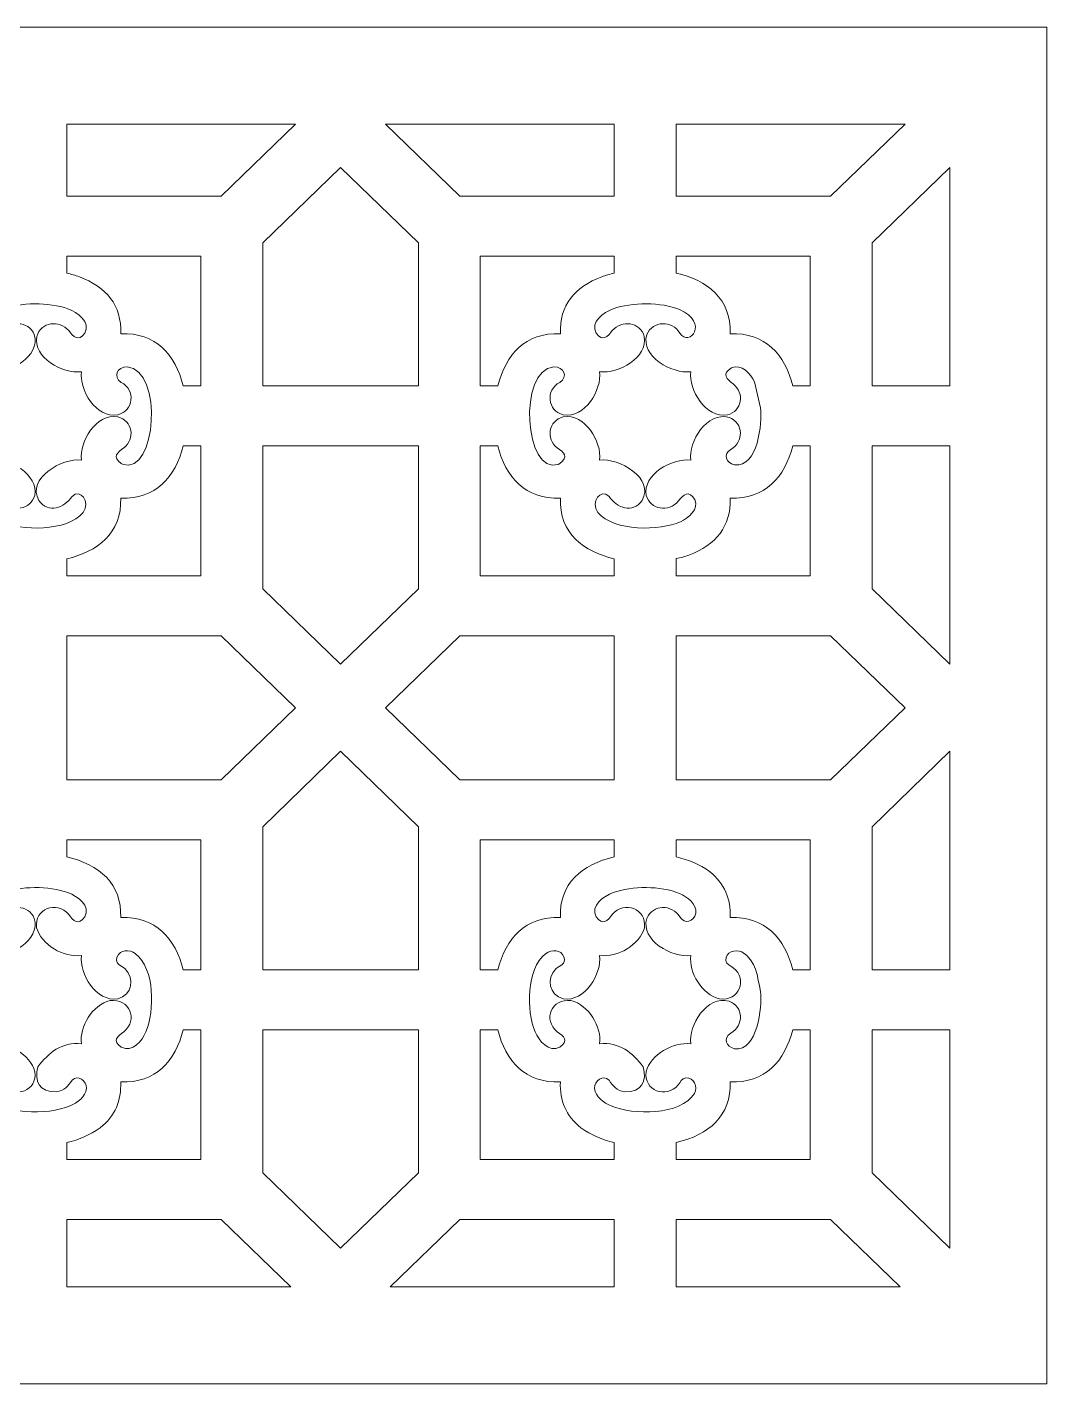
# Model space of a CAD drawing. Header units: centimetres. Extents: x -27.5 to -6.3, y -9.5 to -3.1.
# Drawn here: x -11.17 to -6.33, y -9.5 to -3.06 of the extents above; entities that cross this region are included whole.
import ezdxf

# ---------------------------------------------------------------- set-up
doc = ezdxf.new("R2010")
doc.units = ezdxf.units.CM
doc.header["$MEASUREMENT"] = 0
doc.layers.add('layer 1', color=7, linetype='Continuous')

msp = doc.modelspace()

# ---------------------------------------------------------------- linework, layer by layer
at = {"layer": 'layer 1', "color": 250, "lineweight": 9}
msp.add_open_spline([(-6.32898, -3.05666), (-6.32898, -3.05666), (-6.32898, -9.5), (-6.32898, -9.5), (-6.32898, -9.5), (-6.32898, -9.5), (-27.5, -9.5), (-27.5, -9.5), (-27.5, -9.5), (-27.5, -9.5), (-27.5, -3.05666), (-27.5, -3.05666), (-27.5, -3.05666), (-27.5, -3.05666), (-6.32898, -3.05666), (-6.32898, -3.05666)], degree=3, knots=[0, 0, 0, 0, 0.2, 0.2, 0.2, 0.2, 0.4, 0.4, 0.4, 0.4, 0.6, 0.6, 0.6, 0.6, 1, 1, 1, 1], dxfattribs=at)
at = {"layer": 'layer 1', "color": 7, "lineweight": 9}
for points, knots in [([(-10.98511, -3.85924), (-10.98511, -3.85924), (-10.98511, -3.51684), (-10.98511, -3.51684), (-10.98511, -3.51684), (-10.98511, -3.51684), (-9.89796, -3.51684), (-9.89796, -3.51684), (-9.89796, -3.51684), (-9.89796, -3.51684), (-10.25146, -3.85924), (-10.25146, -3.85924), (-10.25146, -3.85924), (-10.25146, -3.85924), (-10.98511, -3.85924), (-10.98511, -3.85924)], [0, 0, 0, 0, 0.2, 0.2, 0.2, 0.2, 0.4, 0.4, 0.4, 0.4, 0.6, 0.6, 0.6, 0.6, 1, 1, 1, 1]), ([(-8.38385, -3.85924), (-8.38385, -3.85924), (-8.38385, -3.51684), (-8.38385, -3.51684), (-8.38385, -3.51684), (-8.38385, -3.51684), (-9.47106, -3.51684), (-9.47106, -3.51684), (-9.47106, -3.51684), (-9.47106, -3.51684), (-9.11756, -3.85924), (-9.11756, -3.85924), (-9.11756, -3.85924), (-9.11756, -3.85924), (-8.38385, -3.85924), (-8.38385, -3.85924)], [0, 0, 0, 0, 0.2, 0.2, 0.2, 0.2, 0.4, 0.4, 0.4, 0.4, 0.6, 0.6, 0.6, 0.6, 1, 1, 1, 1]), ([(-8.08985, -3.51684), (-8.08985, -3.51684), (-8.08985, -3.85924), (-8.08985, -3.85924), (-8.08985, -3.85924), (-8.08985, -3.85924), (-7.3562, -3.85924), (-7.3562, -3.85924), (-7.3562, -3.85924), (-7.3562, -3.85924), (-7.00262, -3.51684), (-7.00262, -3.51684), (-7.00262, -3.51684), (-7.00262, -3.51684), (-8.08985, -3.51684), (-8.08985, -3.51684)], [0, 0, 0, 0, 0.2, 0.2, 0.2, 0.2, 0.4, 0.4, 0.4, 0.4, 0.6, 0.6, 0.6, 0.6, 1, 1, 1, 1]), ([(-9.31487, -4.76076), (-9.31487, -4.76076), (-9.31487, -4.08141), (-9.31487, -4.08141), (-9.31487, -4.08141), (-9.31487, -4.08141), (-9.68451, -3.72357), (-9.68451, -3.72357), (-9.68451, -3.72357), (-9.68451, -3.72357), (-10.05409, -4.08141), (-10.05409, -4.08141), (-10.05409, -4.08141), (-10.05409, -4.08141), (-10.05409, -4.76076), (-10.05409, -4.76076), (-10.05409, -4.76076), (-10.05409, -4.76076), (-9.31487, -4.76076), (-9.31487, -4.76076)], [0, 0, 0, 0, 0.1666667, 0.1666667, 0.1666667, 0.1666667, 0.3333333, 0.3333333, 0.3333333, 0.3333333, 0.5, 0.5, 0.5, 0.5, 0.6666667, 0.6666667, 0.6666667, 0.6666667, 1, 1, 1, 1]), ([(-6.7892, -4.76076), (-6.7892, -4.76076), (-7.15875, -4.76076), (-7.15875, -4.76076), (-7.15875, -4.76076), (-7.15875, -4.76076), (-7.15875, -4.08141), (-7.15875, -4.08141), (-7.15875, -4.08141), (-7.15875, -4.08141), (-6.7892, -3.72357), (-6.7892, -3.72357), (-6.7892, -3.72357), (-6.7892, -3.72357), (-6.7892, -4.76076), (-6.7892, -4.76076)], [0, 0, 0, 0, 0.2, 0.2, 0.2, 0.2, 0.4, 0.4, 0.4, 0.4, 0.6, 0.6, 0.6, 0.6, 1, 1, 1, 1]), ([(-10.98511, -4.22533), (-10.98511, -4.22533), (-10.98511, -4.14392), (-10.98511, -4.14392), (-10.98511, -4.14392), (-10.98511, -4.14392), (-10.34815, -4.14392), (-10.34815, -4.14392), (-10.34815, -4.14392), (-10.34815, -4.14392), (-10.34815, -4.76076), (-10.34815, -4.76076), (-10.34815, -4.76076), (-10.34815, -4.76076), (-10.43165, -4.76076), (-10.43165, -4.76076), (-10.43165, -4.76076), (-10.46923, -4.61137), (-10.56257, -4.50672), (-10.7288, -4.51245), (-10.7288, -4.51245), (-10.7237, -4.37692), (-10.7975, -4.29065), (-10.92527, -4.24197), (-10.92527, -4.24197), (-10.94414, -4.23552), (-10.96416, -4.22999), (-10.98511, -4.22533)], [0, 0, 0, 0, 0.125, 0.125, 0.125, 0.125, 0.25, 0.25, 0.25, 0.25, 0.375, 0.375, 0.375, 0.375, 0.5, 0.5, 0.5, 0.5, 0.625, 0.625, 0.625, 0.625, 0.75, 0.75, 0.75, 0.75, 1, 1, 1, 1]), ([(-8.38385, -4.22533), (-8.38385, -4.22533), (-8.38385, -4.14392), (-8.38385, -4.14392), (-8.38385, -4.14392), (-8.38385, -4.14392), (-9.02087, -4.14392), (-9.02087, -4.14392), (-9.02087, -4.14392), (-9.02087, -4.14392), (-9.02087, -4.76076), (-9.02087, -4.76076), (-9.02087, -4.76076), (-9.02087, -4.76076), (-8.93732, -4.76076), (-8.93732, -4.76076), (-8.93732, -4.76076), (-8.89969, -4.61137), (-8.80645, -4.50672), (-8.64022, -4.51245), (-8.64022, -4.51245), (-8.64526, -4.37692), (-8.57146, -4.29065), (-8.44374, -4.24197), (-8.44374, -4.24197), (-8.42488, -4.23552), (-8.40476, -4.22999), (-8.38385, -4.22533)], [0, 0, 0, 0, 0.125, 0.125, 0.125, 0.125, 0.25, 0.25, 0.25, 0.25, 0.375, 0.375, 0.375, 0.375, 0.5, 0.5, 0.5, 0.5, 0.625, 0.625, 0.625, 0.625, 0.75, 0.75, 0.75, 0.75, 1, 1, 1, 1]), ([(-8.08985, -4.14392), (-8.08985, -4.14392), (-8.08985, -4.22461), (-8.08985, -4.22461), (-8.08985, -4.22461), (-7.94512, -4.25767), (-7.82728, -4.34608), (-7.83339, -4.51245), (-7.83339, -4.51245), (-7.66756, -4.50672), (-7.5732, -4.61113), (-7.53649, -4.76076), (-7.53649, -4.76076), (-7.53649, -4.76076), (-7.45274, -4.76076), (-7.45274, -4.76076), (-7.45274, -4.76076), (-7.45274, -4.76076), (-7.45274, -4.14392), (-7.45274, -4.14392), (-7.45274, -4.14392), (-7.45274, -4.14392), (-8.08985, -4.14392), (-8.08985, -4.14392)], [0, 0, 0, 0, 0.1428571, 0.1428571, 0.1428571, 0.1428571, 0.2857143, 0.2857143, 0.2857143, 0.2857143, 0.4285714, 0.4285714, 0.4285714, 0.4285714, 0.5714286, 0.5714286, 0.5714286, 0.5714286, 0.7142857, 0.7142857, 0.7142857, 0.7142857, 1, 1, 1, 1]), ([(-10.97929, -4.39447), (-11.06784, -4.36306), (-11.20782, -4.36141), (-11.29472, -4.3984), (-11.29472, -4.3984), (-11.4384, -4.4595), (-11.34079, -4.58), (-11.2966, -4.50973), (-11.2966, -4.50973), (-11.25878, -4.4496), (-11.16801, -4.44903), (-11.13922, -4.51711), (-11.13922, -4.51711), (-11.10876, -4.62097), (-11.25904, -4.70412), (-11.34888, -4.69322), (-11.34888, -4.69322), (-11.33769, -4.77891), (-11.41861, -4.91565), (-11.52205, -4.89863), (-11.52205, -4.89863), (-11.59255, -4.87923), (-11.6053, -4.79588), (-11.55037, -4.75102), (-11.55037, -4.75102), (-11.51749, -4.72945), (-11.49416, -4.7022), (-11.54212, -4.67503), (-11.54212, -4.67503), (-11.59037, -4.65351), (-11.63294, -4.70519), (-11.65117, -4.74113), (-11.65117, -4.74113), (-11.65117, -4.74113), (-11.68026, -4.86405), (-11.68026, -4.86405), (-11.68026, -4.86405), (-11.68802, -4.93625), (-11.66785, -5.14898), (-11.55622, -5.13574), (-11.55622, -5.13574), (-11.51447, -5.12638), (-11.50061, -5.08449), (-11.53833, -5.06232), (-11.53833, -5.06232), (-11.60074, -5.02561), (-11.60054, -4.93756), (-11.53073, -4.90993), (-11.53073, -4.90993), (-11.4237, -4.88044), (-11.33725, -5.02605), (-11.34888, -5.11295), (-11.34888, -5.11295), (-11.2584, -5.10204), (-11.11913, -5.1805), (-11.13674, -5.28059), (-11.13674, -5.28059), (-11.15677, -5.34885), (-11.24288, -5.36126), (-11.28914, -5.30798), (-11.28914, -5.30798), (-11.3115, -5.27617), (-11.33958, -5.25362), (-11.36766, -5.30002), (-11.36766, -5.30002), (-11.38961, -5.34629), (-11.33599, -5.38915), (-11.29942, -5.40568), (-11.29942, -5.40568), (-11.20137, -5.44987), (-10.98356, -5.45286), (-10.90689, -5.36204), (-10.90689, -5.36204), (-10.87087, -5.31079), (-10.91984, -5.24562), (-10.95994, -5.28533), (-10.95994, -5.28533), (-10.99893, -5.34081), (-11.06997, -5.36955), (-11.11744, -5.30454), (-11.11744, -5.30454), (-11.17733, -5.19882), (-11.00742, -5.10199), (-10.91538, -5.11295), (-10.91538, -5.11295), (-10.92648, -5.02528), (-10.84571, -4.89052), (-10.74227, -4.9075), (-10.74227, -4.9075), (-10.67177, -4.92695), (-10.65896, -5.0103), (-10.71395, -5.0551), (-10.71395, -5.0551), (-10.74518, -5.07567), (-10.76942, -5.09859), (-10.72646, -5.12866), (-10.72646, -5.12866), (-10.72646, -5.12866), (-10.7176, -5.13312), (-10.7176, -5.13312), (-10.7176, -5.13312), (-10.55966, -5.18569), (-10.52456, -4.68512), (-10.69761, -4.66971), (-10.69761, -4.66971), (-10.74625, -4.67039), (-10.76676, -4.71693), (-10.72598, -4.74379), (-10.72598, -4.74379), (-10.65707, -4.77958), (-10.6675, -4.87806), (-10.74227, -4.89863), (-10.74227, -4.89863), (-10.84595, -4.91569), (-10.92639, -4.77944), (-10.91538, -4.69322), (-10.91538, -4.69322), (-11.00587, -4.70438), (-11.14503, -4.62543), (-11.12758, -4.52554), (-11.12758, -4.52554), (-11.10751, -4.45726), (-11.02142, -4.44485), (-10.97511, -4.49815), (-10.97511, -4.49815), (-10.95389, -4.52841), (-10.93021, -4.55187), (-10.89918, -4.51021), (-10.89918, -4.51021), (-10.87018, -4.45649), (-10.93342, -4.41212), (-10.97929, -4.39447)], [0, 0, 0, 0, 0.0294118, 0.0294118, 0.0294118, 0.0294118, 0.0588235, 0.0588235, 0.0588235, 0.0588235, 0.0882353, 0.0882353, 0.0882353, 0.0882353, 0.1176471, 0.1176471, 0.1176471, 0.1176471, 0.1470588, 0.1470588, 0.1470588, 0.1470588, 0.1764706, 0.1764706, 0.1764706, 0.1764706, 0.2058824, 0.2058824, 0.2058824, 0.2058824, 0.2352941, 0.2352941, 0.2352941, 0.2352941, 0.2647059, 0.2647059, 0.2647059, 0.2647059, 0.2941176, 0.2941176, 0.2941176, 0.2941176, 0.3235294, 0.3235294, 0.3235294, 0.3235294, 0.3529412, 0.3529412, 0.3529412, 0.3529412, 0.3823529, 0.3823529, 0.3823529, 0.3823529, 0.4117647, 0.4117647, 0.4117647, 0.4117647, 0.4411765, 0.4411765, 0.4411765, 0.4411765, 0.4705882, 0.4705882, 0.4705882, 0.4705882, 0.5, 0.5, 0.5, 0.5, 0.5294118, 0.5294118, 0.5294118, 0.5294118, 0.5588235, 0.5588235, 0.5588235, 0.5588235, 0.5882353, 0.5882353, 0.5882353, 0.5882353, 0.6176471, 0.6176471, 0.6176471, 0.6176471, 0.6470588, 0.6470588, 0.6470588, 0.6470588, 0.6764706, 0.6764706, 0.6764706, 0.6764706, 0.7058824, 0.7058824, 0.7058824, 0.7058824, 0.7352941, 0.7352941, 0.7352941, 0.7352941, 0.7647059, 0.7647059, 0.7647059, 0.7647059, 0.7941176, 0.7941176, 0.7941176, 0.7941176, 0.8235294, 0.8235294, 0.8235294, 0.8235294, 0.8529412, 0.8529412, 0.8529412, 0.8529412, 0.8823529, 0.8823529, 0.8823529, 0.8823529, 0.9117647, 0.9117647, 0.9117647, 0.9117647, 0.9411765, 0.9411765, 0.9411765, 0.9411765, 1, 1, 1, 1]), ([(-8.38968, -4.39447), (-8.30118, -4.36306), (-8.16114, -4.36141), (-8.07424, -4.3984), (-8.07424, -4.3984), (-7.93062, -4.4595), (-8.02818, -4.58), (-8.0724, -4.50973), (-8.0724, -4.50973), (-8.11022, -4.4496), (-8.201, -4.44903), (-8.2298, -4.51711), (-8.2298, -4.51711), (-8.26025, -4.62097), (-8.10994, -4.70412), (-8.02012, -4.69322), (-8.02012, -4.69322), (-8.03129, -4.77891), (-7.9504, -4.91565), (-7.84692, -4.89863), (-7.84692, -4.89863), (-7.77647, -4.87923), (-7.76366, -4.79588), (-7.81865, -4.75102), (-7.81865, -4.75102), (-7.85153, -4.72945), (-7.8748, -4.7022), (-7.82684, -4.67503), (-7.82684, -4.67503), (-7.77865, -4.65351), (-7.73607, -4.70519), (-7.71779, -4.74113), (-7.71779, -4.74113), (-7.71779, -4.74113), (-7.6887, -4.86405), (-7.6887, -4.86405), (-7.6887, -4.86405), (-7.68094, -4.93625), (-7.70111, -5.14898), (-7.81274, -5.13574), (-7.81274, -5.13574), (-7.85449, -5.12638), (-7.86835, -5.08449), (-7.83069, -5.06232), (-7.83069, -5.06232), (-7.76826, -5.02561), (-7.76838, -4.93756), (-7.83829, -4.90993), (-7.83829, -4.90993), (-7.94522, -4.88044), (-8.03176, -5.02605), (-8.02012, -5.11295), (-8.02012, -5.11295), (-8.11061, -5.10204), (-8.24983, -5.1805), (-8.23222, -5.28059), (-8.23222, -5.28059), (-8.21225, -5.34885), (-8.12614, -5.36126), (-8.07987, -5.30798), (-8.07987, -5.30798), (-8.05751, -5.27617), (-8.02944, -5.25362), (-8.00136, -5.30002), (-8.00136, -5.30002), (-7.9794, -5.34629), (-8.03303, -5.38915), (-8.06958, -5.40568), (-8.06958, -5.40568), (-8.16763, -5.44987), (-8.3854, -5.45286), (-8.46207, -5.36204), (-8.46207, -5.36204), (-8.49814, -5.31079), (-8.44912, -5.24562), (-8.40908, -5.28533), (-8.40908, -5.28533), (-8.37003, -5.34081), (-8.29899, -5.36955), (-8.25152, -5.30454), (-8.25152, -5.30454), (-8.19169, -5.19882), (-8.36154, -5.10199), (-8.45354, -5.11295), (-8.45354, -5.11295), (-8.44248, -5.02528), (-8.52327, -4.89052), (-8.62675, -4.9075), (-8.62675, -4.9075), (-8.69725, -4.92695), (-8.71005, -5.0103), (-8.65501, -5.0551), (-8.65501, -5.0551), (-8.62369, -5.07567), (-8.59958, -5.09859), (-8.64254, -5.12866), (-8.64254, -5.12866), (-8.64254, -5.12866), (-8.65138, -5.13312), (-8.65138, -5.13312), (-8.65138, -5.13312), (-8.8093, -5.18569), (-8.84446, -4.68512), (-8.6713, -4.66971), (-8.6713, -4.66971), (-8.62277, -4.67039), (-8.6022, -4.71693), (-8.64303, -4.74379), (-8.64303, -4.74379), (-8.71189, -4.77958), (-8.70152, -4.87806), (-8.62675, -4.89863), (-8.62675, -4.89863), (-8.52301, -4.91569), (-8.44258, -4.77944), (-8.45354, -4.69322), (-8.45354, -4.69322), (-8.36309, -4.70438), (-8.22393, -4.62543), (-8.24144, -4.52554), (-8.24144, -4.52554), (-8.26151, -4.45726), (-8.34754, -4.44485), (-8.39385, -4.49815), (-8.39385, -4.49815), (-8.41509, -4.52841), (-8.43879, -4.55187), (-8.46982, -4.51021), (-8.46982, -4.51021), (-8.49882, -4.45649), (-8.43555, -4.41212), (-8.38968, -4.39447)], [0, 0, 0, 0, 0.0294118, 0.0294118, 0.0294118, 0.0294118, 0.0588235, 0.0588235, 0.0588235, 0.0588235, 0.0882353, 0.0882353, 0.0882353, 0.0882353, 0.1176471, 0.1176471, 0.1176471, 0.1176471, 0.1470588, 0.1470588, 0.1470588, 0.1470588, 0.1764706, 0.1764706, 0.1764706, 0.1764706, 0.2058824, 0.2058824, 0.2058824, 0.2058824, 0.2352941, 0.2352941, 0.2352941, 0.2352941, 0.2647059, 0.2647059, 0.2647059, 0.2647059, 0.2941176, 0.2941176, 0.2941176, 0.2941176, 0.3235294, 0.3235294, 0.3235294, 0.3235294, 0.3529412, 0.3529412, 0.3529412, 0.3529412, 0.3823529, 0.3823529, 0.3823529, 0.3823529, 0.4117647, 0.4117647, 0.4117647, 0.4117647, 0.4411765, 0.4411765, 0.4411765, 0.4411765, 0.4705882, 0.4705882, 0.4705882, 0.4705882, 0.5, 0.5, 0.5, 0.5, 0.5294118, 0.5294118, 0.5294118, 0.5294118, 0.5588235, 0.5588235, 0.5588235, 0.5588235, 0.5882353, 0.5882353, 0.5882353, 0.5882353, 0.6176471, 0.6176471, 0.6176471, 0.6176471, 0.6470588, 0.6470588, 0.6470588, 0.6470588, 0.6764706, 0.6764706, 0.6764706, 0.6764706, 0.7058824, 0.7058824, 0.7058824, 0.7058824, 0.7352941, 0.7352941, 0.7352941, 0.7352941, 0.7647059, 0.7647059, 0.7647059, 0.7647059, 0.7941176, 0.7941176, 0.7941176, 0.7941176, 0.8235294, 0.8235294, 0.8235294, 0.8235294, 0.8529412, 0.8529412, 0.8529412, 0.8529412, 0.8823529, 0.8823529, 0.8823529, 0.8823529, 0.9117647, 0.9117647, 0.9117647, 0.9117647, 0.9411765, 0.9411765, 0.9411765, 0.9411765, 1, 1, 1, 1]), ([(-10.98511, -5.6623), (-10.98511, -5.6623), (-10.98511, -5.58161), (-10.98511, -5.58161), (-10.98511, -5.58161), (-10.84036, -5.54859), (-10.72259, -5.45994), (-10.7288, -5.29367), (-10.7288, -5.29367), (-10.56295, -5.29939), (-10.46849, -5.19504), (-10.43184, -5.04545), (-10.43184, -5.04545), (-10.43184, -5.04545), (-10.34815, -5.04545), (-10.34815, -5.04545), (-10.34815, -5.04545), (-10.34815, -5.04545), (-10.34815, -5.6623), (-10.34815, -5.6623), (-10.34815, -5.6623), (-10.34815, -5.6623), (-10.98511, -5.6623), (-10.98511, -5.6623)], [0, 0, 0, 0, 0.1428571, 0.1428571, 0.1428571, 0.1428571, 0.2857143, 0.2857143, 0.2857143, 0.2857143, 0.4285714, 0.4285714, 0.4285714, 0.4285714, 0.5714286, 0.5714286, 0.5714286, 0.5714286, 0.7142857, 0.7142857, 0.7142857, 0.7142857, 1, 1, 1, 1]), ([(-9.68451, -6.0827), (-9.68451, -6.0827), (-9.31487, -5.7248), (-9.31487, -5.7248), (-9.31487, -5.7248), (-9.31487, -5.7248), (-9.31487, -5.04545), (-9.31487, -5.04545), (-9.31487, -5.04545), (-9.31487, -5.04545), (-10.05409, -5.04545), (-10.05409, -5.04545), (-10.05409, -5.04545), (-10.05409, -5.04545), (-10.05409, -5.7248), (-10.05409, -5.7248), (-10.05409, -5.7248), (-10.05409, -5.7248), (-9.68451, -6.0827), (-9.68451, -6.0827)], [0, 0, 0, 0, 0.1666667, 0.1666667, 0.1666667, 0.1666667, 0.3333333, 0.3333333, 0.3333333, 0.3333333, 0.5, 0.5, 0.5, 0.5, 0.6666667, 0.6666667, 0.6666667, 0.6666667, 1, 1, 1, 1]), ([(-8.38385, -5.6623), (-8.38385, -5.6623), (-8.38385, -5.58161), (-8.38385, -5.58161), (-8.38385, -5.58161), (-8.52855, -5.54859), (-8.64643, -5.45994), (-8.64022, -5.29367), (-8.64022, -5.29367), (-8.80605, -5.29939), (-8.90052, -5.19504), (-8.93718, -5.04545), (-8.93718, -5.04545), (-8.93718, -5.04545), (-9.02087, -5.04545), (-9.02087, -5.04545), (-9.02087, -5.04545), (-9.02087, -5.04545), (-9.02087, -5.6623), (-9.02087, -5.6623), (-9.02087, -5.6623), (-9.02087, -5.6623), (-8.38385, -5.6623), (-8.38385, -5.6623)], [0, 0, 0, 0, 0.1428571, 0.1428571, 0.1428571, 0.1428571, 0.2857143, 0.2857143, 0.2857143, 0.2857143, 0.4285714, 0.4285714, 0.4285714, 0.4285714, 0.5714286, 0.5714286, 0.5714286, 0.5714286, 0.7142857, 0.7142857, 0.7142857, 0.7142857, 1, 1, 1, 1]), ([(-8.08985, -5.58078), (-8.08985, -5.58078), (-8.08985, -5.6623), (-8.08985, -5.6623), (-8.08985, -5.6623), (-8.08985, -5.6623), (-7.45274, -5.6623), (-7.45274, -5.6623), (-7.45274, -5.6623), (-7.45274, -5.6623), (-7.45274, -5.04545), (-7.45274, -5.04545), (-7.45274, -5.04545), (-7.45274, -5.04545), (-7.53639, -5.04545), (-7.53639, -5.04545), (-7.53639, -5.04545), (-7.57407, -5.19495), (-7.66712, -5.29945), (-7.83339, -5.29367), (-7.83339, -5.29367), (-7.82849, -5.42901), (-7.90191, -5.51527), (-8.02944, -5.564), (-8.02944, -5.564), (-8.04844, -5.5705), (-8.06871, -5.57612), (-8.08985, -5.58078)], [0, 0, 0, 0, 0.125, 0.125, 0.125, 0.125, 0.25, 0.25, 0.25, 0.25, 0.375, 0.375, 0.375, 0.375, 0.5, 0.5, 0.5, 0.5, 0.625, 0.625, 0.625, 0.625, 0.75, 0.75, 0.75, 0.75, 1, 1, 1, 1]), ([(-7.15875, -5.04545), (-7.15875, -5.04545), (-6.7892, -5.04545), (-6.7892, -5.04545), (-6.7892, -5.04545), (-6.7892, -5.04545), (-6.7892, -6.0827), (-6.7892, -6.0827), (-6.7892, -6.0827), (-6.7892, -6.0827), (-7.15875, -5.7248), (-7.15875, -5.7248), (-7.15875, -5.7248), (-7.15875, -5.7248), (-7.15875, -5.04545), (-7.15875, -5.04545)], [0, 0, 0, 0, 0.2, 0.2, 0.2, 0.2, 0.4, 0.4, 0.4, 0.4, 0.6, 0.6, 0.6, 0.6, 1, 1, 1, 1]), ([(-10.98511, -6.63171), (-10.98511, -6.63171), (-10.98511, -5.94699), (-10.98511, -5.94699), (-10.98511, -5.94699), (-10.98511, -5.94699), (-10.25146, -5.94699), (-10.25146, -5.94699), (-10.25146, -5.94699), (-10.25146, -5.94699), (-9.89796, -6.28936), (-9.89796, -6.28936), (-9.89796, -6.28936), (-9.89796, -6.28936), (-10.25146, -6.63171), (-10.25146, -6.63171), (-10.25146, -6.63171), (-10.25146, -6.63171), (-10.98511, -6.63171), (-10.98511, -6.63171)], [0, 0, 0, 0, 0.1666667, 0.1666667, 0.1666667, 0.1666667, 0.3333333, 0.3333333, 0.3333333, 0.3333333, 0.5, 0.5, 0.5, 0.5, 0.6666667, 0.6666667, 0.6666667, 0.6666667, 1, 1, 1, 1]), ([(-8.38385, -6.63171), (-8.38385, -6.63171), (-8.38385, -5.94699), (-8.38385, -5.94699), (-8.38385, -5.94699), (-8.38385, -5.94699), (-9.11756, -5.94699), (-9.11756, -5.94699), (-9.11756, -5.94699), (-9.11756, -5.94699), (-9.47106, -6.28936), (-9.47106, -6.28936), (-9.47106, -6.28936), (-9.47106, -6.28936), (-9.11756, -6.63171), (-9.11756, -6.63171), (-9.11756, -6.63171), (-9.11756, -6.63171), (-8.38385, -6.63171), (-8.38385, -6.63171)], [0, 0, 0, 0, 0.1666667, 0.1666667, 0.1666667, 0.1666667, 0.3333333, 0.3333333, 0.3333333, 0.3333333, 0.5, 0.5, 0.5, 0.5, 0.6666667, 0.6666667, 0.6666667, 0.6666667, 1, 1, 1, 1]), ([(-8.08985, -5.94699), (-8.08985, -5.94699), (-8.08985, -6.63171), (-8.08985, -6.63171), (-8.08985, -6.63171), (-8.08985, -6.63171), (-7.3562, -6.63171), (-7.3562, -6.63171), (-7.3562, -6.63171), (-7.3562, -6.63171), (-7.00262, -6.28936), (-7.00262, -6.28936), (-7.00262, -6.28936), (-7.00262, -6.28936), (-7.3562, -5.94699), (-7.3562, -5.94699), (-7.3562, -5.94699), (-7.3562, -5.94699), (-8.08985, -5.94699), (-8.08985, -5.94699)], [0, 0, 0, 0, 0.1666667, 0.1666667, 0.1666667, 0.1666667, 0.3333333, 0.3333333, 0.3333333, 0.3333333, 0.5, 0.5, 0.5, 0.5, 0.6666667, 0.6666667, 0.6666667, 0.6666667, 1, 1, 1, 1]), ([(-9.31487, -7.53324), (-9.31487, -7.53324), (-9.31487, -6.85389), (-9.31487, -6.85389), (-9.31487, -6.85389), (-9.31487, -6.85389), (-9.68451, -6.49599), (-9.68451, -6.49599), (-9.68451, -6.49599), (-9.68451, -6.49599), (-10.05409, -6.85389), (-10.05409, -6.85389), (-10.05409, -6.85389), (-10.05409, -6.85389), (-10.05409, -7.53324), (-10.05409, -7.53324), (-10.05409, -7.53324), (-10.05409, -7.53324), (-9.31487, -7.53324), (-9.31487, -7.53324)], [0, 0, 0, 0, 0.1666667, 0.1666667, 0.1666667, 0.1666667, 0.3333333, 0.3333333, 0.3333333, 0.3333333, 0.5, 0.5, 0.5, 0.5, 0.6666667, 0.6666667, 0.6666667, 0.6666667, 1, 1, 1, 1]), ([(-6.7892, -7.53324), (-6.7892, -7.53324), (-7.15875, -7.53324), (-7.15875, -7.53324), (-7.15875, -7.53324), (-7.15875, -7.53324), (-7.15875, -6.85389), (-7.15875, -6.85389), (-7.15875, -6.85389), (-7.15875, -6.85389), (-6.7892, -6.49599), (-6.7892, -6.49599), (-6.7892, -6.49599), (-6.7892, -6.49599), (-6.7892, -7.53324), (-6.7892, -7.53324)], [0, 0, 0, 0, 0.2, 0.2, 0.2, 0.2, 0.4, 0.4, 0.4, 0.4, 0.6, 0.6, 0.6, 0.6, 1, 1, 1, 1]), ([(-10.98511, -6.99723), (-10.98511, -6.99723), (-10.98511, -6.9164), (-10.98511, -6.9164), (-10.98511, -6.9164), (-10.98511, -6.9164), (-10.34815, -6.9164), (-10.34815, -6.9164), (-10.34815, -6.9164), (-10.34815, -6.9164), (-10.34815, -7.53324), (-10.34815, -7.53324), (-10.34815, -7.53324), (-10.34815, -7.53324), (-10.43165, -7.53324), (-10.43165, -7.53324), (-10.43165, -7.53324), (-10.46932, -7.38385), (-10.56257, -7.2792), (-10.7288, -7.28493), (-10.7288, -7.28493), (-10.72278, -7.12403), (-10.83072, -7.03331), (-10.98511, -6.99723)], [0, 0, 0, 0, 0.1428571, 0.1428571, 0.1428571, 0.1428571, 0.2857143, 0.2857143, 0.2857143, 0.2857143, 0.4285714, 0.4285714, 0.4285714, 0.4285714, 0.5714286, 0.5714286, 0.5714286, 0.5714286, 0.7142857, 0.7142857, 0.7142857, 0.7142857, 1, 1, 1, 1]), ([(-8.38385, -6.99723), (-8.38385, -6.99723), (-8.38385, -6.9164), (-8.38385, -6.9164), (-8.38385, -6.9164), (-8.38385, -6.9164), (-9.02087, -6.9164), (-9.02087, -6.9164), (-9.02087, -6.9164), (-9.02087, -6.9164), (-9.02087, -7.53324), (-9.02087, -7.53324), (-9.02087, -7.53324), (-9.02087, -7.53324), (-8.93732, -7.53324), (-8.93732, -7.53324), (-8.93732, -7.53324), (-8.89969, -7.38385), (-8.80645, -7.2792), (-8.64022, -7.28493), (-8.64022, -7.28493), (-8.64619, -7.12403), (-8.5383, -7.03331), (-8.38385, -6.99723)], [0, 0, 0, 0, 0.1428571, 0.1428571, 0.1428571, 0.1428571, 0.2857143, 0.2857143, 0.2857143, 0.2857143, 0.4285714, 0.4285714, 0.4285714, 0.4285714, 0.5714286, 0.5714286, 0.5714286, 0.5714286, 0.7142857, 0.7142857, 0.7142857, 0.7142857, 1, 1, 1, 1]), ([(-8.08985, -6.9164), (-8.08985, -6.9164), (-8.08985, -6.99727), (-8.08985, -6.99727), (-8.08985, -6.99727), (-8.03089, -7.01119), (-7.97959, -7.03176), (-7.9311, -7.06706), (-7.9311, -7.06706), (-7.85925, -7.12539), (-7.83014, -7.19507), (-7.83339, -7.28493), (-7.83339, -7.28493), (-7.66761, -7.2792), (-7.5732, -7.38359), (-7.53649, -7.53324), (-7.53649, -7.53324), (-7.53649, -7.53324), (-7.45274, -7.53324), (-7.45274, -7.53324), (-7.45274, -7.53324), (-7.45274, -7.53324), (-7.45274, -6.9164), (-7.45274, -6.9164), (-7.45274, -6.9164), (-7.45274, -6.9164), (-8.08985, -6.9164), (-8.08985, -6.9164)], [0, 0, 0, 0, 0.125, 0.125, 0.125, 0.125, 0.25, 0.25, 0.25, 0.25, 0.375, 0.375, 0.375, 0.375, 0.5, 0.5, 0.5, 0.5, 0.625, 0.625, 0.625, 0.625, 0.75, 0.75, 0.75, 0.75, 1, 1, 1, 1]), ([(-10.97929, -7.16695), (-11.06992, -7.1348), (-11.20589, -7.13411), (-11.29472, -7.17088), (-11.29472, -7.17088), (-11.33162, -7.18726), (-11.37807, -7.22091), (-11.37246, -7.2649), (-11.37246, -7.2649), (-11.36274, -7.30534), (-11.31998, -7.31926), (-11.2966, -7.28221), (-11.2966, -7.28221), (-11.25831, -7.22159), (-11.16801, -7.2215), (-11.13922, -7.28959), (-11.13922, -7.28959), (-11.10876, -7.39339), (-11.25898, -7.4766), (-11.34888, -7.46569), (-11.34888, -7.46569), (-11.33817, -7.54726), (-11.40086, -7.65035), (-11.48524, -7.67173), (-11.48524, -7.67173), (-11.57785, -7.68293), (-11.62004, -7.58038), (-11.55037, -7.5235), (-11.55037, -7.5235), (-11.53547, -7.51375), (-11.51899, -7.50841), (-11.5155, -7.48941), (-11.5155, -7.48941), (-11.51326, -7.44882), (-11.55866, -7.4349), (-11.59138, -7.44858), (-11.59138, -7.44858), (-11.66242, -7.4911), (-11.66305, -7.56388), (-11.68026, -7.63648), (-11.68026, -7.63648), (-11.68832, -7.71111), (-11.66601, -7.92126), (-11.55622, -7.90826), (-11.55622, -7.90826), (-11.51443, -7.89886), (-11.50007, -7.8574), (-11.53833, -7.8348), (-11.53833, -7.8348), (-11.60123, -7.79756), (-11.60054, -7.71004), (-11.53073, -7.68239), (-11.53073, -7.68239), (-11.4237, -7.65291), (-11.33725, -7.79853), (-11.34888, -7.88537), (-11.34888, -7.88537), (-11.26344, -7.87514), (-11.15818, -7.93547), (-11.13611, -8.01747), (-11.13611, -8.01747), (-11.12452, -8.10707), (-11.23047, -8.148), (-11.28914, -8.08051), (-11.28914, -8.08051), (-11.29924, -8.0661), (-11.30475, -8.05009), (-11.32435, -8.04676), (-11.32435, -8.04676), (-11.36625, -8.04462), (-11.38065, -8.0885), (-11.36653, -8.12022), (-11.36653, -8.12022), (-11.29874, -8.22641), (-11.07579, -8.22413), (-10.9695, -8.1802), (-10.9695, -8.1802), (-10.93487, -8.16478), (-10.89491, -8.13622), (-10.89114, -8.0963), (-10.89114, -8.0963), (-10.89166, -8.06213), (-10.93041, -8.02857), (-10.95994, -8.05781), (-10.95994, -8.05781), (-10.9808, -8.08749), (-10.99466, -8.10693), (-11.03554, -8.11304), (-11.03554, -8.11304), (-11.11409, -8.11556), (-11.14193, -8.06028), (-11.1221, -7.99476), (-11.1221, -7.99476), (-11.07288, -7.92741), (-11.00791, -7.87442), (-10.91538, -7.88537), (-10.91538, -7.88537), (-10.92585, -7.80265), (-10.86379, -7.70078), (-10.77903, -7.67934), (-10.77903, -7.67934), (-10.68642, -7.66819), (-10.64422, -7.77074), (-10.71395, -7.82758), (-10.71395, -7.82758), (-10.74518, -7.84809), (-10.76942, -7.87107), (-10.72646, -7.90114), (-10.72646, -7.90114), (-10.67244, -7.92839), (-10.62725, -7.86996), (-10.60892, -7.82835), (-10.60892, -7.82835), (-10.56732, -7.72662), (-10.56587, -7.53038), (-10.65814, -7.4574), (-10.65814, -7.4574), (-10.68981, -7.4365), (-10.73019, -7.43428), (-10.74693, -7.47486), (-10.74693, -7.47486), (-10.75623, -7.50653), (-10.72656, -7.51327), (-10.70746, -7.52878), (-10.70746, -7.52878), (-10.66003, -7.57601), (-10.67496, -7.65257), (-10.74227, -7.67111), (-10.74227, -7.67111), (-10.84595, -7.68817), (-10.92639, -7.55186), (-10.91538, -7.46569), (-10.91538, -7.46569), (-11.00068, -7.47617), (-11.10614, -7.41536), (-11.12821, -7.33361), (-11.12821, -7.33361), (-11.13974, -7.24395), (-11.03379, -7.20308), (-10.97511, -7.27061), (-10.97511, -7.27061), (-10.95393, -7.30087), (-10.93021, -7.32435), (-10.89918, -7.28275), (-10.89918, -7.28275), (-10.87024, -7.22901), (-10.93371, -7.1845), (-10.97929, -7.16695)], [0, 0, 0, 0, 0.0263158, 0.0263158, 0.0263158, 0.0263158, 0.0526316, 0.0526316, 0.0526316, 0.0526316, 0.0789474, 0.0789474, 0.0789474, 0.0789474, 0.1052632, 0.1052632, 0.1052632, 0.1052632, 0.1315789, 0.1315789, 0.1315789, 0.1315789, 0.1578947, 0.1578947, 0.1578947, 0.1578947, 0.1842105, 0.1842105, 0.1842105, 0.1842105, 0.2105263, 0.2105263, 0.2105263, 0.2105263, 0.2368421, 0.2368421, 0.2368421, 0.2368421, 0.2631579, 0.2631579, 0.2631579, 0.2631579, 0.2894737, 0.2894737, 0.2894737, 0.2894737, 0.3157895, 0.3157895, 0.3157895, 0.3157895, 0.3421053, 0.3421053, 0.3421053, 0.3421053, 0.3684211, 0.3684211, 0.3684211, 0.3684211, 0.3947368, 0.3947368, 0.3947368, 0.3947368, 0.4210526, 0.4210526, 0.4210526, 0.4210526, 0.4473684, 0.4473684, 0.4473684, 0.4473684, 0.4736842, 0.4736842, 0.4736842, 0.4736842, 0.5, 0.5, 0.5, 0.5, 0.5263158, 0.5263158, 0.5263158, 0.5263158, 0.5526316, 0.5526316, 0.5526316, 0.5526316, 0.5789474, 0.5789474, 0.5789474, 0.5789474, 0.6052632, 0.6052632, 0.6052632, 0.6052632, 0.6315789, 0.6315789, 0.6315789, 0.6315789, 0.6578947, 0.6578947, 0.6578947, 0.6578947, 0.6842105, 0.6842105, 0.6842105, 0.6842105, 0.7105263, 0.7105263, 0.7105263, 0.7105263, 0.7368421, 0.7368421, 0.7368421, 0.7368421, 0.7631579, 0.7631579, 0.7631579, 0.7631579, 0.7894737, 0.7894737, 0.7894737, 0.7894737, 0.8157895, 0.8157895, 0.8157895, 0.8157895, 0.8421053, 0.8421053, 0.8421053, 0.8421053, 0.8684211, 0.8684211, 0.8684211, 0.8684211, 0.8947368, 0.8947368, 0.8947368, 0.8947368, 0.9210526, 0.9210526, 0.9210526, 0.9210526, 0.9473684, 0.9473684, 0.9473684, 0.9473684, 1, 1, 1, 1]), ([(-8.38968, -7.16695), (-8.29909, -7.1348), (-8.16313, -7.13411), (-8.07424, -7.17088), (-8.07424, -7.17088), (-8.03739, -7.18726), (-7.99093, -7.22091), (-7.99652, -7.2649), (-7.99652, -7.2649), (-8.00622, -7.30534), (-8.04903, -7.31926), (-8.0724, -7.28221), (-8.0724, -7.28221), (-8.11066, -7.22159), (-8.201, -7.2215), (-8.2298, -7.28959), (-8.2298, -7.28959), (-8.26025, -7.39339), (-8.10994, -7.4766), (-8.02012, -7.46569), (-8.02012, -7.46569), (-8.03079, -7.54726), (-7.96814, -7.65035), (-7.88378, -7.67173), (-7.88378, -7.67173), (-7.79116, -7.68293), (-7.74898, -7.58038), (-7.81865, -7.5235), (-7.81865, -7.5235), (-7.83349, -7.51375), (-7.84997, -7.50841), (-7.85352, -7.48941), (-7.85352, -7.48941), (-7.85574, -7.44882), (-7.81036, -7.4349), (-7.77753, -7.44858), (-7.77753, -7.44858), (-7.70659, -7.4911), (-7.70591, -7.56388), (-7.6887, -7.63648), (-7.6887, -7.63648), (-7.6807, -7.71111), (-7.70301, -7.92126), (-7.81274, -7.90826), (-7.81274, -7.90826), (-7.85453, -7.89886), (-7.86889, -7.8574), (-7.83069, -7.8348), (-7.83069, -7.8348), (-7.76779, -7.79756), (-7.76842, -7.71004), (-7.83829, -7.68239), (-7.83829, -7.68239), (-7.94522, -7.65291), (-8.03176, -7.79853), (-8.02012, -7.88537), (-8.02012, -7.88537), (-8.10552, -7.87514), (-8.21079, -7.93547), (-8.2329, -8.01747), (-8.2329, -8.01747), (-8.24445, -8.10707), (-8.13854, -8.148), (-8.07987, -8.08051), (-8.07987, -8.08051), (-8.06978, -8.0661), (-8.06426, -8.05009), (-8.04462, -8.04676), (-8.04462, -8.04676), (-8.00273, -8.04462), (-7.98833, -8.0885), (-8.00247, -8.12022), (-8.00247, -8.12022), (-8.07027, -8.22641), (-8.29322, -8.22413), (-8.39942, -8.1802), (-8.39942, -8.1802), (-8.43414, -8.16478), (-8.47409, -8.13622), (-8.47788, -8.0963), (-8.47788, -8.0963), (-8.4773, -8.06213), (-8.43855, -8.02857), (-8.40908, -8.05781), (-8.40908, -8.05781), (-8.38818, -8.08749), (-8.3743, -8.10693), (-8.33346, -8.11304), (-8.33346, -8.11304), (-8.25493, -8.11556), (-8.22699, -8.06028), (-8.24692, -7.99476), (-8.24692, -7.99476), (-8.29614, -7.92741), (-8.36107, -7.87442), (-8.45354, -7.88537), (-8.45354, -7.88537), (-8.44307, -7.80265), (-8.50522, -7.70078), (-8.58998, -7.67934), (-8.58998, -7.67934), (-8.68256, -7.66819), (-8.7248, -7.77074), (-8.65501, -7.82758), (-8.65501, -7.82758), (-8.62378, -7.84809), (-8.59954, -7.87107), (-8.64254, -7.90114), (-8.64254, -7.90114), (-8.69652, -7.92839), (-8.74171, -7.86996), (-8.76008, -7.82835), (-8.76008, -7.82835), (-8.80165, -7.72662), (-8.8031, -7.53038), (-8.71088, -7.4574), (-8.71088, -7.4574), (-8.67916, -7.4365), (-8.63877, -7.43428), (-8.62209, -7.47486), (-8.62209, -7.47486), (-8.61277, -7.50653), (-8.6424, -7.51327), (-8.66146, -7.52878), (-8.66146, -7.52878), (-8.70893, -7.57601), (-8.69404, -7.65257), (-8.62675, -7.67111), (-8.62675, -7.67111), (-8.52301, -7.68817), (-8.44258, -7.55186), (-8.45354, -7.46569), (-8.45354, -7.46569), (-8.36829, -7.47617), (-8.26282, -7.41536), (-8.24075, -7.33361), (-8.24075, -7.33361), (-8.22922, -7.24395), (-8.33517, -7.20308), (-8.39385, -7.27061), (-8.39385, -7.27061), (-8.41509, -7.30087), (-8.43879, -7.32435), (-8.46982, -7.28275), (-8.46982, -7.28275), (-8.49874, -7.22901), (-8.4353, -7.1845), (-8.38968, -7.16695)], [0, 0, 0, 0, 0.0263158, 0.0263158, 0.0263158, 0.0263158, 0.0526316, 0.0526316, 0.0526316, 0.0526316, 0.0789474, 0.0789474, 0.0789474, 0.0789474, 0.1052632, 0.1052632, 0.1052632, 0.1052632, 0.1315789, 0.1315789, 0.1315789, 0.1315789, 0.1578947, 0.1578947, 0.1578947, 0.1578947, 0.1842105, 0.1842105, 0.1842105, 0.1842105, 0.2105263, 0.2105263, 0.2105263, 0.2105263, 0.2368421, 0.2368421, 0.2368421, 0.2368421, 0.2631579, 0.2631579, 0.2631579, 0.2631579, 0.2894737, 0.2894737, 0.2894737, 0.2894737, 0.3157895, 0.3157895, 0.3157895, 0.3157895, 0.3421053, 0.3421053, 0.3421053, 0.3421053, 0.3684211, 0.3684211, 0.3684211, 0.3684211, 0.3947368, 0.3947368, 0.3947368, 0.3947368, 0.4210526, 0.4210526, 0.4210526, 0.4210526, 0.4473684, 0.4473684, 0.4473684, 0.4473684, 0.4736842, 0.4736842, 0.4736842, 0.4736842, 0.5, 0.5, 0.5, 0.5, 0.5263158, 0.5263158, 0.5263158, 0.5263158, 0.5526316, 0.5526316, 0.5526316, 0.5526316, 0.5789474, 0.5789474, 0.5789474, 0.5789474, 0.6052632, 0.6052632, 0.6052632, 0.6052632, 0.6315789, 0.6315789, 0.6315789, 0.6315789, 0.6578947, 0.6578947, 0.6578947, 0.6578947, 0.6842105, 0.6842105, 0.6842105, 0.6842105, 0.7105263, 0.7105263, 0.7105263, 0.7105263, 0.7368421, 0.7368421, 0.7368421, 0.7368421, 0.7631579, 0.7631579, 0.7631579, 0.7631579, 0.7894737, 0.7894737, 0.7894737, 0.7894737, 0.8157895, 0.8157895, 0.8157895, 0.8157895, 0.8421053, 0.8421053, 0.8421053, 0.8421053, 0.8684211, 0.8684211, 0.8684211, 0.8684211, 0.8947368, 0.8947368, 0.8947368, 0.8947368, 0.9210526, 0.9210526, 0.9210526, 0.9210526, 0.9473684, 0.9473684, 0.9473684, 0.9473684, 1, 1, 1, 1]), ([(-10.98511, -8.43477), (-10.98511, -8.43477), (-10.98511, -8.35379), (-10.98511, -8.35379), (-10.98511, -8.35379), (-10.92625, -8.33987), (-10.87514, -8.31941), (-10.82665, -8.28426), (-10.82665, -8.28426), (-10.75459, -8.22588), (-10.72539, -8.15609), (-10.7288, -8.06615), (-10.7288, -8.06615), (-10.56295, -8.07192), (-10.46849, -7.96747), (-10.43184, -7.81792), (-10.43184, -7.81792), (-10.43184, -7.81792), (-10.34815, -7.81792), (-10.34815, -7.81792), (-10.34815, -7.81792), (-10.34815, -7.81792), (-10.34815, -8.43477), (-10.34815, -8.43477), (-10.34815, -8.43477), (-10.34815, -8.43477), (-10.98511, -8.43477), (-10.98511, -8.43477)], [0, 0, 0, 0, 0.125, 0.125, 0.125, 0.125, 0.25, 0.25, 0.25, 0.25, 0.375, 0.375, 0.375, 0.375, 0.5, 0.5, 0.5, 0.5, 0.625, 0.625, 0.625, 0.625, 0.75, 0.75, 0.75, 0.75, 1, 1, 1, 1]), ([(-9.68451, -8.85518), (-9.68451, -8.85518), (-9.31487, -8.49727), (-9.31487, -8.49727), (-9.31487, -8.49727), (-9.31487, -8.49727), (-9.31487, -7.81792), (-9.31487, -7.81792), (-9.31487, -7.81792), (-9.31487, -7.81792), (-10.05409, -7.81792), (-10.05409, -7.81792), (-10.05409, -7.81792), (-10.05409, -7.81792), (-10.05409, -8.49727), (-10.05409, -8.49727), (-10.05409, -8.49727), (-10.05409, -8.49727), (-9.68451, -8.85518), (-9.68451, -8.85518)], [0, 0, 0, 0, 0.1666667, 0.1666667, 0.1666667, 0.1666667, 0.3333333, 0.3333333, 0.3333333, 0.3333333, 0.5, 0.5, 0.5, 0.5, 0.6666667, 0.6666667, 0.6666667, 0.6666667, 1, 1, 1, 1]), ([(-8.38385, -8.43477), (-8.38385, -8.43477), (-8.38385, -8.35379), (-8.38385, -8.35379), (-8.38385, -8.35379), (-8.44277, -8.33987), (-8.49382, -8.31941), (-8.54227, -8.28426), (-8.54227, -8.28426), (-8.61433, -8.22588), (-8.64357, -8.15609), (-8.64022, -8.06615), (-8.64022, -8.06615), (-8.80605, -8.07192), (-8.90052, -7.96747), (-8.93718, -7.81792), (-8.93718, -7.81792), (-8.93718, -7.81792), (-9.02087, -7.81792), (-9.02087, -7.81792), (-9.02087, -7.81792), (-9.02087, -7.81792), (-9.02087, -8.43477), (-9.02087, -8.43477), (-9.02087, -8.43477), (-9.02087, -8.43477), (-8.38385, -8.43477), (-8.38385, -8.43477)], [0, 0, 0, 0, 0.125, 0.125, 0.125, 0.125, 0.25, 0.25, 0.25, 0.25, 0.375, 0.375, 0.375, 0.375, 0.5, 0.5, 0.5, 0.5, 0.625, 0.625, 0.625, 0.625, 0.75, 0.75, 0.75, 0.75, 1, 1, 1, 1]), ([(-8.08985, -8.35364), (-8.08985, -8.35364), (-8.08985, -8.43477), (-8.08985, -8.43477), (-8.08985, -8.43477), (-8.08985, -8.43477), (-7.45274, -8.43477), (-7.45274, -8.43477), (-7.45274, -8.43477), (-7.45274, -8.43477), (-7.45274, -7.81792), (-7.45274, -7.81792), (-7.45274, -7.81792), (-7.45274, -7.81792), (-7.53639, -7.81792), (-7.53639, -7.81792), (-7.53639, -7.81792), (-7.57407, -7.96742), (-7.66712, -8.07192), (-7.83339, -8.06615), (-7.83339, -8.06615), (-7.82753, -8.22675), (-7.93527, -8.31815), (-8.08985, -8.35364)], [0, 0, 0, 0, 0.1428571, 0.1428571, 0.1428571, 0.1428571, 0.2857143, 0.2857143, 0.2857143, 0.2857143, 0.4285714, 0.4285714, 0.4285714, 0.4285714, 0.5714286, 0.5714286, 0.5714286, 0.5714286, 0.7142857, 0.7142857, 0.7142857, 0.7142857, 1, 1, 1, 1]), ([(-7.15875, -7.81792), (-7.15875, -7.81792), (-6.7892, -7.81792), (-6.7892, -7.81792), (-6.7892, -7.81792), (-6.7892, -7.81792), (-6.7892, -8.85518), (-6.7892, -8.85518), (-6.7892, -8.85518), (-6.7892, -8.85518), (-7.15875, -8.49727), (-7.15875, -8.49727), (-7.15875, -8.49727), (-7.15875, -8.49727), (-7.15875, -7.81792), (-7.15875, -7.81792)], [0, 0, 0, 0, 0.2, 0.2, 0.2, 0.2, 0.4, 0.4, 0.4, 0.4, 0.6, 0.6, 0.6, 0.6, 1, 1, 1, 1]), ([(-9.9207, -9.03973), (-9.9207, -9.03973), (-10.25146, -8.71951), (-10.25146, -8.71951), (-10.25146, -8.71951), (-10.25146, -8.71951), (-10.98511, -8.71951), (-10.98511, -8.71951), (-10.98511, -8.71951), (-10.98511, -8.71951), (-10.98511, -9.03973), (-10.98511, -9.03973), (-10.98511, -9.03973), (-10.98511, -9.03973), (-9.9207, -9.03973), (-9.9207, -9.03973)], [0, 0, 0, 0, 0.2, 0.2, 0.2, 0.2, 0.4, 0.4, 0.4, 0.4, 0.6, 0.6, 0.6, 0.6, 1, 1, 1, 1]), ([(-9.44826, -9.03973), (-9.44826, -9.03973), (-9.11756, -8.71951), (-9.11756, -8.71951), (-9.11756, -8.71951), (-9.11756, -8.71951), (-8.38385, -8.71951), (-8.38385, -8.71951), (-8.38385, -8.71951), (-8.38385, -8.71951), (-8.38385, -9.03973), (-8.38385, -9.03973), (-8.38385, -9.03973), (-8.38385, -9.03973), (-9.44826, -9.03973), (-9.44826, -9.03973)], [0, 0, 0, 0, 0.2, 0.2, 0.2, 0.2, 0.4, 0.4, 0.4, 0.4, 0.6, 0.6, 0.6, 0.6, 1, 1, 1, 1]), ([(-8.08985, -9.03973), (-8.08985, -9.03973), (-8.08985, -8.71951), (-8.08985, -8.71951), (-8.08985, -8.71951), (-8.08985, -8.71951), (-7.3562, -8.71951), (-7.3562, -8.71951), (-7.3562, -8.71951), (-7.3562, -8.71951), (-7.02541, -9.03973), (-7.02541, -9.03973), (-7.02541, -9.03973), (-7.02541, -9.03973), (-8.08985, -9.03973), (-8.08985, -9.03973)], [0, 0, 0, 0, 0.2, 0.2, 0.2, 0.2, 0.4, 0.4, 0.4, 0.4, 0.6, 0.6, 0.6, 0.6, 1, 1, 1, 1])]:
    msp.add_open_spline(points, degree=3, knots=knots, dxfattribs=at)

doc.saveas('drawing.dxf')
